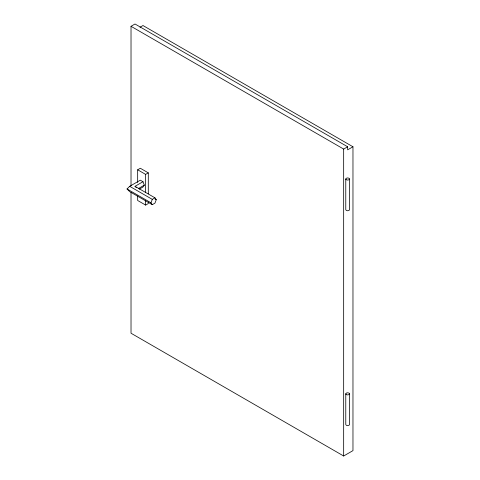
<?xml version="1.0" encoding="UTF-8"?>
<svg xmlns="http://www.w3.org/2000/svg" width="480" height="480" viewBox="0 0 480 480"><rect width="100%" height="100%" fill="white"/><g stroke="black" fill="none" stroke-linecap="round" stroke-linejoin="round"><path stroke-width="0.72" d="M152.286 204.678L150.954 202.788L152.286 199.362L154.944 197.826L156.27 199.716L154.944 203.142L152.286 204.678L129.69 191.634L127.032 188.976L129.69 186.318L140.322 180.18L142.98 181.71L144.312 185.136L142.98 187.026L139.302 189.15M345.774 178.998L346.32 178.23L347.652 177.912L348.978 178.23L349.53 178.998L349.53 209.688L348.978 210.456L347.652 210.774L346.32 210.456L345.774 209.688L345.774 178.998L346.32 179.766L347.652 180.084L348.978 179.766L349.53 178.998M345.774 393.846L346.32 393.078L347.652 392.76L348.978 393.078L349.53 393.846L349.53 424.542L348.978 425.31L347.652 425.622L346.32 425.31L345.774 424.542L345.774 393.846L346.32 394.614L347.652 394.932L348.978 394.614L349.53 393.846M131.022 185.754L131.022 26.304L135.006 24L347.652 146.772L347.652 149.838L352.968 146.772L352.968 450.63L343.662 456L131.022 333.228L131.022 192.492M140.028 27.24L142.98 25.536L352.968 146.772M137.664 182.52L137.664 169.788L140.322 168.258L148.296 172.86L148.296 193.824M137.664 169.788L145.638 174.396L148.296 172.86M136.338 187.644L135.006 186.318L142.98 181.71M138.27 188.628L144.312 185.136M137.664 195.99L137.664 200.484L145.638 205.086L148.296 203.55L148.296 202.056M131.022 26.304L343.662 149.07L347.652 146.772M135.006 186.318L154.944 197.826M154.986 198.978L156.27 199.716M129.69 186.318L152.286 199.362M127.032 188.976L150.954 202.788M343.662 149.07L343.662 456M145.638 174.396L145.638 192.36M145.638 200.598L145.638 205.086"/></g></svg>
